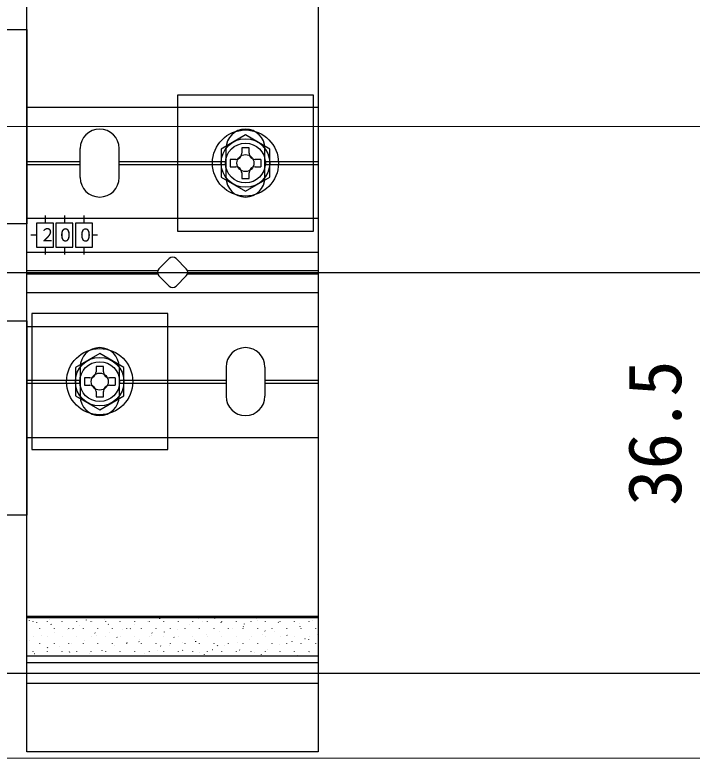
# Model space of a CAD drawing. Units: millimetres, scale not verified. Extents: x -875 to 875, y -1300 to 1292.
# Drawn here: x 452.5 to 591.9, y 798.3 to 951.3 of the extents above; entities that cross this region are included whole.
import ezdxf
from ezdxf.enums import TextEntityAlignment as Align

# ---------------------------------------------------------------- set-up
doc = ezdxf.new("R2010")
doc.units = ezdxf.units.MM
doc.header["$LTSCALE"] = 8
doc.layers.add('0-4_YKK_12', color=2, linetype='Continuous', lineweight=18)
for name, color, linetype in [('0-5_YKK_13', 4, 'Continuous'), ('0-7_YKK_D', 6, 'Continuous'), ('0-9_YSS_K', 3, 'Continuous')]:
    doc.layers.add(name, color=color, linetype=linetype)
doc.styles.add('ＭＳ ゴシック', font='')
doc.styles.get('ＭＳ ゴシック').set_extended_font_data('MS Gothic')

msp = doc.modelspace()

# ---------------------------------------------------------------- linework, layer by layer
at = {"layer": '0-4_YKK_12'}
for p, q in [((-275, 928.253), (700, 928.253)), ((224.848, 798.253), (826.228, 798.253))]:
    msp.add_line(p, q, dxfattribs=at)
at = {"layer": '0-5_YKK_13'}
for p, q in [((455, 932.253), (515, 932.253)), ((466, 917.753), (466, 923.753)), ((474, 917.753), (474, 923.753)), ((496, 917.753), (496, 923.753)), ((500.75, 923.903), (499.25, 923.903)), ((499.25, 923.903), (499.25, 922.753)), ((500.75, 922.753), (500.75, 923.903)), ((504, 917.753), (504, 923.753)), ((498, 921.503), (496.85, 921.503)), ((503.15, 921.503), (502, 921.503)), ((503.15, 921.503), (503.15, 920.003)), ((455, 921.053), (466, 921.053)), ((455, 920.453), (466, 920.453)), ((474, 921.053), (496, 921.053)), ((474, 920.453), (496, 920.453)), ((502, 920.003), (503.15, 920.003)), ((504, 921.053), (515, 921.053)), ((504, 920.453), (515, 920.453)), ((499.25, 918.753), (499.25, 917.603)), ((500.75, 917.603), (500.75, 918.753)), ((499.25, 917.603), (500.75, 917.603)), ((455, 909.403), (515, 909.403)), ((458.75, 909.963), (458.75, 908.403)), ((462.75, 909.963), (462.75, 908.403)), ((466.75, 909.963), (466.75, 908.403)), ((457, 905.903), (455.829, 905.903)), ((469.535, 905.903), (468.5, 905.903)), ((458.75, 903.403), (458.75, 901.928)), ((462.75, 903.403), (462.75, 901.928)), ((466.75, 903.403), (466.75, 901.928)), ((455, 902.403), (515, 902.403)), ((482.172, 898.96), (484.293, 901.082)), ((485.707, 901.082), (487.828, 898.96)), ((481.925, 898.553), (455, 898.553)), ((515, 898.553), (488.075, 898.553)), ((455, 897.953), (481.925, 897.953)), ((484.293, 895.425), (482.172, 897.546)), ((487.828, 897.546), (485.707, 895.425)), ((488.075, 897.953), (515, 897.953)), ((455, 894.103), (515, 894.103)), ((455, 887.103), (515, 887.103)), ((466, 878.753), (466, 872.753)), ((470.75, 878.903), (469.25, 878.903)), ((469.25, 878.903), (469.25, 877.753)), ((470.75, 877.753), (470.75, 878.903)), ((474, 878.753), (474, 872.753)), ((496, 878.753), (496, 872.753)), ((504, 878.753), (504, 872.753)), ((455, 876.053), (466, 876.053)), ((455, 875.453), (466, 875.453)), ((468, 876.503), (466.85, 876.503)), ((473.15, 876.503), (472, 876.503)), ((473.15, 876.503), (473.15, 875.003)), ((474, 876.053), (496, 876.053)), ((474, 875.453), (496, 875.453)), ((504, 876.053), (515, 876.053)), ((504, 875.453), (515, 875.453)), ((469.25, 873.753), (469.25, 872.603)), ((470.75, 872.603), (470.75, 873.753)), ((472, 875.003), (473.15, 875.003)), ((469.25, 872.603), (470.75, 872.603)), ((455, 864.253), (515, 864.253)), ((455, 819.235), (455, 827.456)), ((455, 827.456), (515, 827.456)), ((455, 827.208), (515, 827.208)), ((455.575, 826.603), (455.52, 826.686)), ((456.299, 826.311), (456.299, 826.361)), ((457.083, 826.202), (457.079, 826.211)), ((459.289, 826.311), (459.289, 826.361)), ((459.712, 826.8), (459.708, 826.81)), ((462.279, 826.311), (462.279, 826.361)), ((465.269, 826.311), (465.269, 826.361)), ((467.305, 826.639), (467.25, 826.722)), ((468.259, 826.311), (468.259, 826.361)), ((468.419, 826.278), (468.416, 826.288)), ((471.048, 826.877), (471.045, 826.887)), ((471.249, 826.311), (471.249, 826.361)), ((474.239, 826.311), (474.239, 826.361)), ((477.229, 826.311), (477.229, 826.361)), ((479.756, 826.355), (479.753, 826.364)), ((480.219, 826.311), (480.219, 826.361)), ((482.385, 826.954), (482.382, 826.963)), ((483.209, 826.311), (483.209, 826.361)), ((486.199, 826.311), (486.199, 826.361)), ((489.189, 826.311), (489.189, 826.361)), ((490.56, 827.019), (490.505, 827.102)), ((491.093, 826.432), (491.089, 826.441)), ((492.179, 826.311), (492.179, 826.361)), ((493.722, 827.03), (493.718, 827.04)), ((495.063, 826.135), (495.008, 826.218)), ((495.169, 826.311), (495.169, 826.361)), ((498.159, 826.311), (498.159, 826.361)), ((501.149, 826.311), (501.149, 826.361)), ((502.29, 827.055), (502.234, 827.138)), ((502.429, 826.508), (502.426, 826.518)), ((504.139, 826.311), (504.139, 826.361)), ((505.058, 827.107), (505.055, 827.117)), ((506.793, 826.171), (506.738, 826.254)), ((507.129, 826.311), (507.129, 826.361)), ((510.119, 826.311), (510.119, 826.361)), ((513.109, 826.311), (513.109, 826.361)), ((513.766, 826.585), (513.763, 826.594)), ((457.674, 824.886), (457.674, 824.936)), ((460.079, 825.718), (460.023, 825.802)), ((460.664, 824.886), (460.664, 824.936)), ((463.654, 824.886), (463.654, 824.936)), ((464.582, 824.834), (464.527, 824.917)), ((465.807, 825.632), (465.804, 825.642)), ((466.644, 824.886), (466.644, 824.936)), ((469.634, 824.886), (469.634, 824.936)), ((471.808, 825.754), (471.753, 825.838)), ((472.624, 824.886), (472.624, 824.936)), ((474.649, 824.733), (474.645, 824.742)), ((475.614, 824.886), (475.614, 824.936)), ((476.311, 824.87), (476.256, 824.953)), ((477.144, 825.709), (477.141, 825.718)), ((478.604, 824.886), (478.604, 824.936)), ((481.594, 824.886), (481.594, 824.936)), ((484.584, 824.886), (484.584, 824.936)), ((485.985, 824.81), (485.982, 824.819)), ((487.574, 824.886), (487.574, 824.936)), ((488.481, 825.786), (488.477, 825.795)), ((490.564, 824.886), (490.564, 824.936)), ((493.554, 824.886), (493.554, 824.936)), ((496.544, 824.886), (496.544, 824.936)), ((497.322, 824.886), (497.319, 824.896)), ((499.566, 825.25), (499.511, 825.334)), ((499.534, 824.886), (499.534, 824.936)), ((499.817, 825.862), (499.814, 825.872)), ((502.524, 824.886), (502.524, 824.936)), ((505.514, 824.886), (505.514, 824.936)), ((508.504, 824.886), (508.504, 824.936)), ((508.659, 824.963), (508.655, 824.972)), ((511.154, 825.939), (511.151, 825.948)), ((511.296, 825.286), (511.241, 825.37)), ((511.494, 824.886), (511.494, 824.936)), ((514.484, 824.886), (514.484, 824.936)), ((456.299, 823.271), (456.299, 823.321)), ((458.071, 823.411), (458.067, 823.421)), ((459.289, 823.271), (459.289, 823.321)), ((460.683, 824.057), (460.68, 824.067)), ((462.279, 823.271), (462.279, 823.321)), ((463.312, 824.656), (463.309, 824.666)), ((465.269, 823.271), (465.269, 823.321)), ((468.259, 823.271), (468.259, 823.321)), ((469.085, 823.949), (469.03, 824.033)), ((469.407, 823.488), (469.404, 823.497)), ((471.249, 823.271), (471.249, 823.321)), ((472.02, 824.134), (472.016, 824.143)), ((473.588, 823.065), (473.533, 823.148)), ((474.239, 823.271), (474.239, 823.321)), ((477.229, 823.271), (477.229, 823.321)), ((480.219, 823.271), (480.219, 823.321)), ((480.744, 823.565), (480.741, 823.574)), ((480.815, 823.985), (480.759, 824.069)), ((483.209, 823.271), (483.209, 823.321)), ((483.356, 824.211), (483.353, 824.22)), ((485.318, 823.101), (485.263, 823.184)), ((486.199, 823.271), (486.199, 823.321)), ((489.189, 823.271), (489.189, 823.321)), ((492.081, 823.641), (492.077, 823.651)), ((492.179, 823.271), (492.179, 823.321)), ((494.693, 824.287), (494.69, 824.297)), ((495.169, 823.271), (495.169, 823.321)), ((498.159, 823.271), (498.159, 823.321)), ((501.149, 823.271), (501.149, 823.321)), ((503.417, 823.718), (503.414, 823.727)), ((504.07, 824.366), (504.014, 824.449)), ((504.139, 823.271), (504.139, 823.321)), ((506.03, 824.364), (506.026, 824.373)), ((507.129, 823.271), (507.129, 823.321)), ((508.573, 823.481), (508.518, 823.565)), ((510.119, 823.271), (510.119, 823.321)), ((513.109, 823.271), (513.109, 823.321)), ((514.754, 823.795), (514.751, 823.804)), ((455.575, 822.435), (455.572, 822.445)), ((457.674, 821.846), (457.674, 821.896)), ((460.664, 821.846), (460.664, 821.896)), ((463.654, 821.846), (463.654, 821.896)), ((464.283, 821.913), (464.28, 821.923)), ((466.644, 821.846), (466.644, 821.896)), ((466.912, 822.512), (466.909, 822.521)), ((469.634, 821.846), (469.634, 821.896)), ((472.624, 821.846), (472.624, 821.896)), ((475.614, 821.846), (475.614, 821.896)), ((475.62, 821.99), (475.617, 821.999)), ((478.091, 822.18), (478.036, 822.264)), ((478.249, 822.589), (478.245, 822.598)), ((478.604, 821.846), (478.604, 821.896)), ((481.594, 821.846), (481.594, 821.896)), ((484.584, 821.846), (484.584, 821.896)), ((486.957, 822.066), (486.953, 822.076)), ((487.574, 821.846), (487.574, 821.896)), ((489.585, 822.665), (489.582, 822.675)), ((489.821, 822.216), (489.766, 822.3)), ((490.564, 821.846), (490.564, 821.896)), ((493.554, 821.846), (493.554, 821.896)), ((496.544, 821.846), (496.544, 821.896)), ((498.293, 822.143), (498.29, 822.153)), ((499.534, 821.846), (499.534, 821.896)), ((500.922, 822.742), (500.919, 822.751)), ((502.524, 821.846), (502.524, 821.896)), ((505.514, 821.846), (505.514, 821.896)), ((508.504, 821.846), (508.504, 821.896)), ((509.63, 822.22), (509.627, 822.229)), ((511.494, 821.846), (511.494, 821.896)), ((512.259, 822.819), (512.255, 822.828)), ((513.076, 822.597), (513.021, 822.68)), ((514.484, 821.846), (514.484, 821.896)), ((456.299, 820.231), (456.299, 820.281)), ((459.176, 820.291), (459.172, 820.301)), ((459.34, 820.916), (459.284, 820.999)), ((459.289, 820.231), (459.289, 820.281)), ((461.671, 821.267), (461.668, 821.277)), ((462.279, 820.231), (462.279, 820.281)), ((463.843, 820.031), (463.788, 820.114)), ((465.269, 820.231), (465.269, 820.281)), ((468.259, 820.231), (468.259, 820.281)), ((470.512, 820.368), (470.509, 820.377)), ((471.249, 820.231), (471.249, 820.281)), ((473.008, 821.344), (473.004, 821.353)), ((474.239, 820.231), (474.239, 820.281)), ((477.229, 820.231), (477.229, 820.281)), ((480.219, 820.231), (480.219, 820.281)), ((481.849, 820.445), (481.846, 820.454)), ((482.595, 821.296), (482.539, 821.379)), ((483.209, 820.231), (483.209, 820.281)), ((484.344, 821.42), (484.341, 821.43)), ((486.199, 820.231), (486.199, 820.281)), ((487.098, 820.412), (487.043, 820.495)), ((489.189, 820.231), (489.189, 820.281)), ((492.179, 820.231), (492.179, 820.281)), ((493.186, 820.521), (493.182, 820.531)), ((494.324, 821.332), (494.269, 821.415)), ((495.169, 820.231), (495.169, 820.281)), ((495.681, 821.497), (495.678, 821.507)), ((498.159, 820.231), (498.159, 820.281)), ((498.827, 820.448), (498.772, 820.531)), ((501.149, 820.231), (501.149, 820.281)), ((504.139, 820.231), (504.139, 820.281)), ((504.522, 820.598), (504.519, 820.607)), ((507.018, 821.574), (507.014, 821.583)), ((507.129, 820.231), (507.129, 820.281)), ((510.119, 820.231), (510.119, 820.281)), ((513.109, 820.231), (513.109, 820.281)), ((513.23, 820.076), (513.227, 820.085)), ((456.547, 819.692), (456.543, 819.702)), ((467.883, 819.769), (467.88, 819.778)), ((479.22, 819.846), (479.217, 819.855)), ((487.945, 819.276), (487.941, 819.286)), ((490.557, 819.922), (490.553, 819.932)), ((491.601, 819.527), (491.546, 819.611)), ((499.281, 819.353), (499.278, 819.362)), ((501.893, 819.999), (501.89, 820.008)), ((503.331, 819.563), (503.275, 819.646)), ((510.618, 819.43), (510.615, 819.439)), ((455, 817.93), (515, 817.93)), ((455, 813.653), (515, 813.653))]:
    msp.add_line(p, q, dxfattribs=at)
for points in [[(515, 996.953), (515, 799.553), (455, 799.553), (455, 996.953)], [(455, 948.253), (455, 908.253), (415, 908.253), (415, 948.253)], [(486, 934.753), (486, 906.753), (514, 906.753), (514, 934.753)], [(505, 923.64), (500, 926.527), (495, 923.64), (495, 917.866), (500, 914.98), (505, 917.866)], [(457, 903.403), (460.5, 903.403), (460.5, 908.403), (457, 908.403)], [(461, 903.403), (464.5, 903.403), (464.5, 908.403), (461, 908.403)], [(465, 903.403), (468.5, 903.403), (468.5, 908.403), (465, 908.403)], [(456, 889.753), (456, 861.753), (484, 861.753), (484, 889.753)], [(455, 888.253), (455, 848.253), (415, 848.253), (415, 888.253)], [(475, 878.64), (470, 881.527), (465, 878.64), (465, 872.866), (470, 869.98), (475, 872.866)]]:
    msp.add_lwpolyline(points, close=True, dxfattribs=at)
for points in [[(496.85, 921.503), (496.85, 920.003), (498, 920.003)], [(466.85, 876.503), (466.85, 875.003), (468, 875.003)], [(515, 827.456), (515, 819.235), (455, 819.235)]]:
    msp.add_lwpolyline(points, dxfattribs=at)
for centre, radius in [((500, 920.753), 6.8), ((500, 920.753), 5), ((500, 920.753), 4.1), ((500, 920.753), 1.75), ((470, 875.753), 6.8), ((470, 875.753), 5), ((470, 875.753), 4.1), ((470, 875.753), 1.75)]:
    msp.add_circle(centre, radius, dxfattribs=at)
for centre, radius, start, end in [((470, 923.753), 4, 0, 180), ((500, 923.753), 4, 0, 180), ((498, 922.753), 1.25, 270, 0), ((502, 922.753), 1.25, 180, 270), ((498, 918.753), 1.25, 0, 90), ((502, 918.753), 1.25, 90, 180), ((470, 917.753), 4, 180, 0), ((500, 917.753), 4, 180, 0), ((485, 900.375), 1, 45, 135), ((482.879, 898.253), 1, 135, 225), ((487.121, 898.253), 1, 315, 45), ((485, 896.132), 1, 225, 315), ((470, 878.753), 4, 0, 180), ((500, 878.753), 4, 0, 180), ((468, 877.753), 1.25, 270, 0), ((472, 877.753), 1.25, 180, 270), ((468, 873.753), 1.25, 0, 90), ((472, 873.753), 1.25, 90, 180), ((470, 872.753), 4, 180, 0), ((500, 872.753), 4, 180, 0)]:
    msp.add_arc(centre, radius, start, end, dxfattribs=at)
at = {"layer": '0-9_YSS_K'}
for p, q in [((-195, 898.253), (829.228, 898.253)), ((-112.5, 815.753), (826.228, 815.753))]:
    msp.add_line(p, q, dxfattribs=at)

# ---------------------------------------------------------------- texts
at = {"layer": '0-5_YKK_13', "style": 'ＭＳ ゴシック', "width": 0.9}
for s, p in [('２', (457.594, 903.821)), ('０', (461.283, 903.782)), ('０', (465.42, 903.763))]:
    msp.add_text(s, height=2.711, dxfattribs=at).set_placement(p, align=Align.BOTTOM_LEFT)
at = {"layer": '0-7_YKK_D', "style": 'ＭＳ ゴシック'}
msp.add_text('36.5', height=11, rotation=90, dxfattribs=at).set_placement((593, 850.202), align=Align.BOTTOM_LEFT)

doc.saveas('drawing.dxf')
